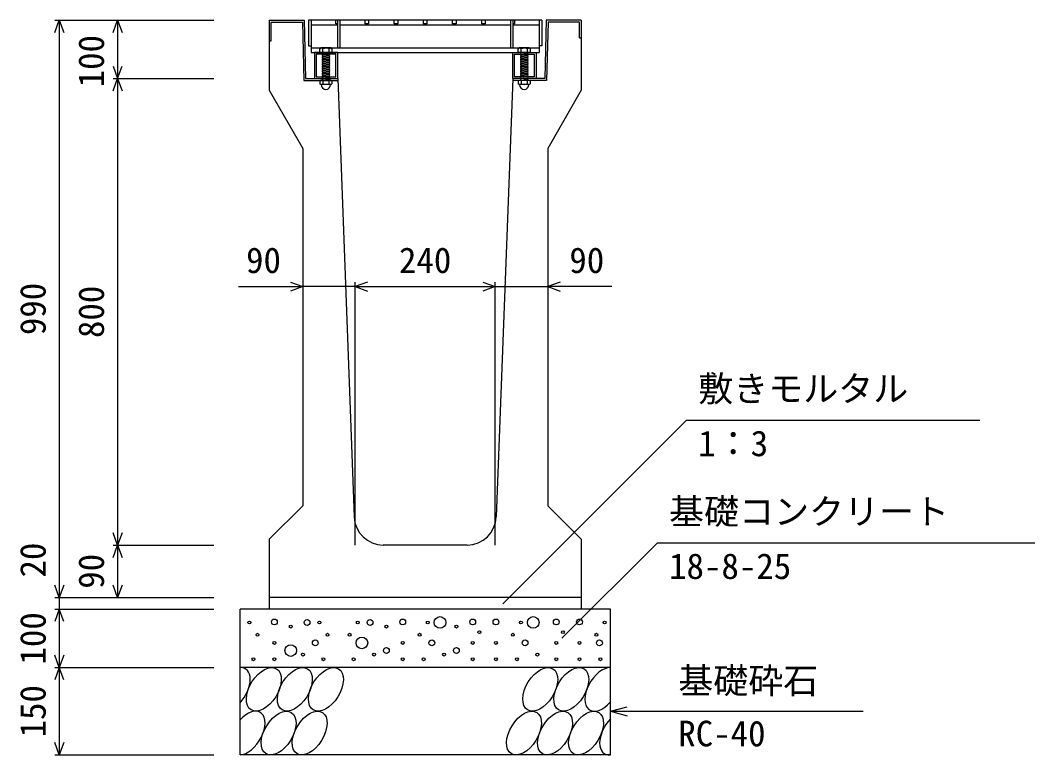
# Model space of a CAD drawing. Units: millimetres, scale not verified. Extents: x -25200 to 25200, y -8910 to 8910.
# Drawn here: x 6712 to 8451, y 567 to 1832 of the extents above; entities that cross this region are included whole.
import ezdxf
from ezdxf.enums import TextEntityAlignment as Align

# ---------------------------------------------------------------- set-up
doc = ezdxf.new("R2010")
doc.units = ezdxf.units.MM
doc.header["$LTSCALE"] = 30
doc.linetypes.add('DOTTED', pattern=[1.75, 0.25, -1.5])
for name, color, linetype, lineweight in [('0-0_DIM', 7, 'Continuous', 25), ('0-2_HATCH', 6, 'Continuous', 25), ('0-5_OUTLINE', 3, 'Continuous', 25)]:
    doc.layers.add(name, color=color, linetype=linetype, lineweight=lineweight)
doc.styles.add('ＭＳ ゴシック', font='')
doc.styles.get('ＭＳ ゴシック').set_extended_font_data('MS Gothic')

msp = doc.modelspace()

# ---------------------------------------------------------------- linework, layer by layer
at = {"layer": '0-0_DIM'}
for p, q in [((6771.1, 1832.11), (7043.6, 1832.11)), ((6778.6, 1832.11), (6778.6, 842.11)), ((6878.6, 1832.11), (6878.6, 1732.11)), ((6871.1, 1732.11), (7043.6, 1732.11)), ((6878.6, 1732.11), (6878.6, 932.11)), ((7086.28, 1375.4), (7196.1, 1375.4)), ((7286.1, 1375.4), (7196.1, 1375.4)), ((7286.1, 932.11), (7286.1, 1382.9)), ((7286.1, 1375.4), (7526.1, 1375.4)), ((7526.1, 932.11), (7526.1, 1382.9)), ((7526.1, 1375.4), (7616.1, 1375.4)), ((7725.92, 1375.4), (7616.1, 1375.4)), ((7854.17, 1146.35), (7539.29, 831.47)), ((7854.17, 1146.35), (8356.82, 1146.35)), ((6871.1, 932.11), (7043.6, 932.11)), ((6878.6, 932.11), (6878.6, 842.11)), ((7804.17, 935.76), (7640.51, 772.11)), ((7804.17, 935.76), (8451.04, 935.76)), ((6771.1, 842.11), (7043.6, 842.11)), ((6771.1, 822.11), (7043.6, 822.11)), ((6771.1, 722.11), (7043.6, 722.11)), ((6778.6, 722.11), (6778.6, 572.11)), ((7723.6, 647.11), (7752.57, 654.87)), ((7723.6, 647.11), (8156.91, 647.11)), ((7723.6, 647.11), (7752.57, 639.34)), ((6771.1, 572.11), (7043.6, 572.11))]:
    msp.add_line(p, q, dxfattribs=at)
for points in [[(6770.9, 1810.96), (6778.6, 1832.11), (6786.29, 1810.96)], [(6870.9, 1810.96), (6878.6, 1832.11), (6886.29, 1810.96)], [(6870.9, 1753.25), (6878.6, 1732.11), (6886.29, 1753.25)], [(6870.9, 1710.96), (6878.6, 1732.11), (6886.29, 1710.96)], [(7174.95, 1383.1), (7196.1, 1375.4), (7174.95, 1367.7)], [(7307.24, 1383.1), (7286.1, 1375.4), (7307.24, 1367.7)], [(7504.95, 1383.1), (7526.1, 1375.4), (7504.95, 1367.7)], [(7637.24, 1383.1), (7616.1, 1375.4), (7637.24, 1367.7)], [(6886.29, 953.25), (6878.6, 932.11), (6870.9, 953.25)], [(6870.9, 910.96), (6878.6, 932.11), (6886.29, 910.96)], [(6786.29, 863.25), (6778.6, 842.11), (6770.9, 863.25)], [(6886.29, 863.25), (6878.6, 842.11), (6870.9, 863.25)], [(6778.6, 842.11), (6778.6, 822.11), (6778.6, 722.11)], [(6786.29, 800.96), (6778.6, 822.11), (6770.9, 800.96)], [(6786.29, 743.25), (6778.6, 722.11), (6770.9, 743.25)], [(6786.29, 700.96), (6778.6, 722.11), (6770.9, 700.96)], [(6786.29, 593.25), (6778.6, 572.11), (6770.9, 593.25)]]:
    msp.add_lwpolyline(points, dxfattribs=at)
at = {"layer": '0-2_HATCH'}
for p, q in [((7141.8, 1797.11), (7141.8, 1828.91)), ((7141.8, 1828.91), (7195.48, 1828.91)), ((7606.1, 1832.11), (7206.1, 1832.11)), ((7210.6, 1832.11), (7210.6, 1777.11)), ((7255.6, 1832.11), (7255.6, 1785.11)), ((7260.1, 1785.11), (7260.1, 1832.11)), ((7552.1, 1832.11), (7552.1, 1785.11)), ((7556.6, 1832.11), (7556.6, 1785.11)), ((7601.6, 1832.11), (7601.6, 1777.11)), ((7616.72, 1828.91), (7614.22, 1728.91)), ((7210.6, 1824.11), (7255.6, 1824.11)), ((7260.1, 1824.11), (7552.1, 1824.11)), ((7556.6, 1824.11), (7601.6, 1824.11)), ((7138.6, 1797.11), (7141.8, 1797.11)), ((7670.4, 1802.11), (7673.6, 1802.11)), ((7210.6, 1785.11), (7601.6, 1785.11)), ((7210.6, 1777.11), (7601.6, 1777.11)), ((7227.6, 1784.61), (7225.6, 1783.11)), ((7225.6, 1777.11), (7225.6, 1783.11)), ((7246.6, 1777.11), (7225.6, 1777.11)), ((7225.92, 1783.38), (7227.6, 1784.61)), ((7244.6, 1784.61), (7227.6, 1784.61)), ((7229.6, 1777.11), (7242.6, 1777.11)), ((7229.6, 1776.11), (7230.6, 1777.11)), ((7230.6, 1775.11), (7229.6, 1776.11)), ((7229.6, 1774.11), (7230.6, 1775.11)), ((7230.6, 1773.11), (7229.6, 1774.11)), ((7230.6, 1777.11), (7230.6, 1783.11)), ((7241.6, 1777.11), (7241.6, 1783.11)), ((7241.6, 1776.11), (7242.6, 1777.11)), ((7242.6, 1775.11), (7241.6, 1776.11)), ((7246.27, 1783.38), (7244.6, 1784.61)), ((7246.6, 1777.11), (7246.6, 1783.11)), ((7567.6, 1784.61), (7565.6, 1783.11)), ((7565.6, 1777.11), (7565.6, 1783.11)), ((7586.6, 1777.11), (7565.6, 1777.11)), ((7565.92, 1783.38), (7567.6, 1784.61)), ((7584.6, 1784.61), (7567.6, 1784.61)), ((7569.6, 1777.11), (7582.6, 1777.11)), ((7569.6, 1776.11), (7570.6, 1777.11)), ((7570.6, 1775.11), (7569.6, 1776.11)), ((7569.6, 1774.11), (7570.6, 1775.11)), ((7570.6, 1773.11), (7569.6, 1774.11)), ((7570.6, 1777.11), (7570.6, 1783.11)), ((7581.6, 1777.11), (7581.6, 1783.11)), ((7581.6, 1776.11), (7582.6, 1777.11)), ((7582.6, 1775.11), (7581.6, 1776.11)), ((7586.27, 1783.38), (7584.6, 1784.61)), ((7586.6, 1777.11), (7586.6, 1783.11)), ((7229.6, 1772.11), (7230.6, 1773.11)), ((7242.6, 1773.11), (7229.6, 1772.11)), ((7230.6, 1771.11), (7229.6, 1772.11)), ((7229.6, 1770.11), (7230.6, 1771.11)), ((7242.6, 1771.11), (7229.6, 1770.11)), ((7230.6, 1769.11), (7229.6, 1770.11)), ((7229.6, 1768.11), (7230.6, 1769.11)), ((7242.6, 1769.11), (7229.6, 1768.11)), ((7230.6, 1767.11), (7229.6, 1768.11)), ((7229.6, 1766.11), (7230.6, 1767.11)), ((7242.6, 1767.11), (7229.6, 1766.11)), ((7230.6, 1765.11), (7229.6, 1766.11)), ((7242.6, 1765.11), (7229.6, 1764.11)), ((7229.6, 1764.11), (7230.6, 1765.11)), ((7242.6, 1763.11), (7229.6, 1762.11)), ((7230.6, 1761.11), (7229.6, 1762.11)), ((7242.6, 1761.11), (7229.6, 1760.11)), ((7229.6, 1760.11), (7230.6, 1761.11)), ((7230.6, 1759.11), (7229.6, 1760.11)), ((7242.6, 1759.11), (7229.6, 1758.11)), ((7229.6, 1758.11), (7230.6, 1759.11)), ((7230.6, 1757.11), (7229.6, 1758.11)), ((7242.6, 1757.11), (7229.6, 1756.11)), ((7229.6, 1756.11), (7230.6, 1757.11)), ((7241.6, 1772.11), (7242.6, 1773.11)), ((7242.6, 1771.11), (7241.6, 1772.11)), ((7241.6, 1770.11), (7242.6, 1771.11)), ((7242.6, 1769.11), (7241.6, 1770.11)), ((7241.6, 1768.11), (7242.6, 1769.11)), ((7242.6, 1767.11), (7241.6, 1768.11)), ((7241.6, 1764.11), (7242.6, 1765.11)), ((7242.6, 1763.11), (7241.6, 1764.11)), ((7241.6, 1762.11), (7242.6, 1763.11)), ((7242.6, 1761.11), (7241.6, 1762.11)), ((7241.6, 1760.11), (7242.6, 1761.11)), ((7241.6, 1760.11), (7242.6, 1759.11)), ((7241.6, 1758.11), (7242.6, 1759.11)), ((7241.6, 1758.11), (7242.6, 1757.11)), ((7241.6, 1756.11), (7242.6, 1757.11)), ((7569.6, 1772.11), (7570.6, 1773.11)), ((7582.6, 1773.11), (7569.6, 1772.11)), ((7570.6, 1771.11), (7569.6, 1772.11)), ((7569.6, 1770.11), (7570.6, 1771.11)), ((7582.6, 1771.11), (7569.6, 1770.11)), ((7570.6, 1769.11), (7569.6, 1770.11)), ((7569.6, 1768.11), (7570.6, 1769.11)), ((7582.6, 1769.11), (7569.6, 1768.11)), ((7570.6, 1767.11), (7569.6, 1768.11)), ((7569.6, 1766.11), (7570.6, 1767.11)), ((7582.6, 1767.11), (7569.6, 1766.11)), ((7570.6, 1765.11), (7569.6, 1766.11)), ((7582.6, 1765.11), (7569.6, 1764.11)), ((7569.6, 1764.11), (7570.6, 1765.11)), ((7582.6, 1763.11), (7569.6, 1762.11)), ((7570.6, 1761.11), (7569.6, 1762.11)), ((7582.6, 1761.11), (7569.6, 1760.11)), ((7569.6, 1760.11), (7570.6, 1761.11)), ((7570.6, 1759.11), (7569.6, 1760.11)), ((7582.6, 1759.11), (7569.6, 1758.11)), ((7569.6, 1758.11), (7570.6, 1759.11)), ((7570.6, 1757.11), (7569.6, 1758.11)), ((7582.6, 1757.11), (7569.6, 1756.11)), ((7569.6, 1756.11), (7570.6, 1757.11)), ((7581.6, 1772.11), (7582.6, 1773.11)), ((7582.6, 1771.11), (7581.6, 1772.11)), ((7581.6, 1770.11), (7582.6, 1771.11)), ((7582.6, 1769.11), (7581.6, 1770.11)), ((7581.6, 1768.11), (7582.6, 1769.11)), ((7582.6, 1767.11), (7581.6, 1768.11)), ((7581.6, 1764.11), (7582.6, 1765.11)), ((7582.6, 1763.11), (7581.6, 1764.11)), ((7581.6, 1762.11), (7582.6, 1763.11)), ((7582.6, 1761.11), (7581.6, 1762.11)), ((7581.6, 1760.11), (7582.6, 1761.11)), ((7581.6, 1760.11), (7582.6, 1759.11)), ((7581.6, 1758.11), (7582.6, 1759.11)), ((7581.6, 1758.11), (7582.6, 1757.11)), ((7581.6, 1756.11), (7582.6, 1757.11)), ((7230.6, 1755.11), (7229.6, 1756.11)), ((7242.6, 1755.11), (7229.6, 1754.11)), ((7229.6, 1754.11), (7230.6, 1755.11)), ((7230.6, 1753.11), (7229.6, 1754.11)), ((7242.6, 1753.11), (7229.6, 1752.11)), ((7229.6, 1752.11), (7230.6, 1753.11)), ((7230.6, 1751.11), (7229.6, 1752.11)), ((7242.6, 1751.11), (7229.6, 1750.11)), ((7229.6, 1750.11), (7230.6, 1751.11)), ((7230.6, 1749.11), (7229.6, 1750.11)), ((7242.6, 1749.11), (7229.6, 1748.11)), ((7229.6, 1748.11), (7230.6, 1749.11)), ((7230.6, 1747.11), (7229.6, 1748.11)), ((7242.6, 1747.11), (7229.6, 1746.11)), ((7229.6, 1746.11), (7230.6, 1747.11)), ((7230.6, 1745.11), (7229.6, 1746.11)), ((7242.6, 1745.11), (7229.6, 1744.11)), ((7229.6, 1744.11), (7230.6, 1745.11)), ((7230.6, 1743.11), (7229.6, 1744.11)), ((7242.6, 1743.11), (7229.6, 1742.11)), ((7229.6, 1742.11), (7230.6, 1743.11)), ((7230.6, 1741.11), (7229.6, 1742.11)), ((7242.6, 1741.11), (7229.6, 1740.11)), ((7229.6, 1740.11), (7230.6, 1741.11)), ((7230.6, 1739.11), (7229.6, 1740.11)), ((7241.6, 1756.11), (7242.6, 1755.11)), ((7241.6, 1754.11), (7242.6, 1755.11)), ((7241.6, 1754.11), (7242.6, 1753.11)), ((7241.6, 1752.11), (7242.6, 1753.11)), ((7241.6, 1752.11), (7242.6, 1751.11)), ((7241.6, 1750.11), (7242.6, 1751.11)), ((7241.6, 1750.11), (7242.6, 1749.11)), ((7241.6, 1748.11), (7242.6, 1749.11)), ((7241.6, 1748.11), (7242.6, 1747.11)), ((7241.6, 1746.11), (7242.6, 1747.11)), ((7241.6, 1746.11), (7242.6, 1745.11)), ((7241.6, 1744.11), (7242.6, 1745.11)), ((7241.6, 1744.11), (7242.6, 1743.11)), ((7241.6, 1742.11), (7242.6, 1743.11)), ((7241.6, 1742.11), (7242.6, 1741.11)), ((7241.6, 1740.11), (7242.6, 1741.11)), ((7241.6, 1740.11), (7242.6, 1739.11)), ((7570.6, 1755.11), (7569.6, 1756.11)), ((7582.6, 1755.11), (7569.6, 1754.11)), ((7569.6, 1754.11), (7570.6, 1755.11)), ((7570.6, 1753.11), (7569.6, 1754.11)), ((7582.6, 1753.11), (7569.6, 1752.11)), ((7569.6, 1752.11), (7570.6, 1753.11)), ((7570.6, 1751.11), (7569.6, 1752.11)), ((7582.6, 1751.11), (7569.6, 1750.11)), ((7569.6, 1750.11), (7570.6, 1751.11)), ((7570.6, 1749.11), (7569.6, 1750.11)), ((7582.6, 1749.11), (7569.6, 1748.11)), ((7569.6, 1748.11), (7570.6, 1749.11)), ((7570.6, 1747.11), (7569.6, 1748.11)), ((7582.6, 1747.11), (7569.6, 1746.11)), ((7569.6, 1746.11), (7570.6, 1747.11)), ((7570.6, 1745.11), (7569.6, 1746.11)), ((7582.6, 1745.11), (7569.6, 1744.11)), ((7569.6, 1744.11), (7570.6, 1745.11)), ((7570.6, 1743.11), (7569.6, 1744.11)), ((7582.6, 1743.11), (7569.6, 1742.11)), ((7569.6, 1742.11), (7570.6, 1743.11)), ((7570.6, 1741.11), (7569.6, 1742.11)), ((7582.6, 1741.11), (7569.6, 1740.11)), ((7569.6, 1740.11), (7570.6, 1741.11)), ((7570.6, 1739.11), (7569.6, 1740.11)), ((7581.6, 1756.11), (7582.6, 1755.11)), ((7581.6, 1754.11), (7582.6, 1755.11)), ((7581.6, 1754.11), (7582.6, 1753.11)), ((7581.6, 1752.11), (7582.6, 1753.11)), ((7581.6, 1752.11), (7582.6, 1751.11)), ((7581.6, 1750.11), (7582.6, 1751.11)), ((7581.6, 1750.11), (7582.6, 1749.11)), ((7581.6, 1748.11), (7582.6, 1749.11)), ((7581.6, 1748.11), (7582.6, 1747.11)), ((7581.6, 1746.11), (7582.6, 1747.11)), ((7581.6, 1746.11), (7582.6, 1745.11)), ((7581.6, 1744.11), (7582.6, 1745.11)), ((7581.6, 1744.11), (7582.6, 1743.11)), ((7581.6, 1742.11), (7582.6, 1743.11)), ((7581.6, 1742.11), (7582.6, 1741.11)), ((7581.6, 1740.11), (7582.6, 1741.11)), ((7581.6, 1740.11), (7582.6, 1739.11)), ((7226.46, 1728.89), (7225.59, 1728.24)), ((7225.59, 1728.24), (7225.59, 1723.06)), ((7227.28, 1722.08), (7225.59, 1723.06)), ((7245.14, 1728.89), (7226.46, 1728.89)), ((7227.28, 1721.76), (7227.28, 1722.08)), ((7244.31, 1722.08), (7227.28, 1722.08)), ((7244.31, 1721.76), (7227.28, 1721.76)), ((7242.6, 1739.11), (7229.6, 1738.11)), ((7229.6, 1738.11), (7230.6, 1739.11)), ((7230.6, 1737.11), (7229.6, 1738.11)), ((7242.6, 1737.11), (7229.6, 1736.11)), ((7229.6, 1736.11), (7230.6, 1737.11)), ((7230.6, 1735.11), (7229.6, 1736.11)), ((7229.6, 1734.11), (7230.6, 1735.11)), ((7230.6, 1733.11), (7229.6, 1734.11)), ((7229.6, 1732.11), (7230.6, 1733.11)), ((7230.6, 1731.11), (7229.6, 1732.11)), ((7229.6, 1730.11), (7230.6, 1731.11)), ((7230.6, 1729.11), (7229.6, 1730.11)), ((7230.38, 1728.89), (7230.6, 1729.11)), ((7230.7, 1728.24), (7230.7, 1723.06)), ((7240.9, 1728.24), (7240.9, 1723.06)), ((7241.6, 1738.11), (7242.6, 1739.11)), ((7241.6, 1738.11), (7242.6, 1737.11)), ((7241.6, 1736.11), (7242.6, 1737.11)), ((7241.6, 1736.11), (7242.6, 1735.11)), ((7241.6, 1734.11), (7242.6, 1735.11)), ((7241.6, 1734.11), (7242.6, 1733.11)), ((7241.6, 1732.11), (7242.6, 1733.11)), ((7241.6, 1732.11), (7242.6, 1731.11)), ((7241.6, 1730.11), (7242.6, 1731.11)), ((7241.6, 1730.11), (7242.6, 1729.11)), ((7242.38, 1728.89), (7242.6, 1729.11)), ((7244.31, 1722.08), (7246, 1723.06)), ((7244.31, 1721.76), (7244.31, 1722.08)), ((7245.14, 1728.89), (7246, 1728.24)), ((7246, 1728.24), (7246, 1723.06)), ((7614.22, 1728.91), (7555.98, 1728.91)), ((7566.46, 1728.89), (7565.59, 1728.24)), ((7565.59, 1728.24), (7565.59, 1723.06)), ((7567.28, 1722.08), (7565.59, 1723.06)), ((7585.14, 1728.89), (7566.46, 1728.89)), ((7567.28, 1721.76), (7567.28, 1722.08)), ((7584.31, 1722.08), (7567.28, 1722.08)), ((7584.31, 1721.76), (7567.28, 1721.76)), ((7582.6, 1739.11), (7569.6, 1738.11)), ((7569.6, 1738.11), (7570.6, 1739.11)), ((7570.6, 1737.11), (7569.6, 1738.11)), ((7582.6, 1737.11), (7569.6, 1736.11)), ((7569.6, 1736.11), (7570.6, 1737.11)), ((7570.6, 1735.11), (7569.6, 1736.11)), ((7569.6, 1734.11), (7570.6, 1735.11)), ((7570.6, 1733.11), (7569.6, 1734.11)), ((7569.6, 1732.11), (7570.6, 1733.11)), ((7570.6, 1731.11), (7569.6, 1732.11)), ((7569.6, 1730.11), (7570.6, 1731.11)), ((7570.6, 1729.11), (7569.6, 1730.11)), ((7570.38, 1728.89), (7570.6, 1729.11)), ((7570.7, 1728.24), (7570.7, 1723.06)), ((7580.9, 1728.24), (7580.9, 1723.06)), ((7581.6, 1738.11), (7582.6, 1739.11)), ((7581.6, 1738.11), (7582.6, 1737.11)), ((7581.6, 1736.11), (7582.6, 1737.11)), ((7581.6, 1736.11), (7582.6, 1735.11)), ((7581.6, 1734.11), (7582.6, 1735.11)), ((7581.6, 1734.11), (7582.6, 1733.11)), ((7581.6, 1732.11), (7582.6, 1733.11)), ((7581.6, 1732.11), (7582.6, 1731.11)), ((7581.6, 1730.11), (7582.6, 1731.11)), ((7581.6, 1730.11), (7582.6, 1729.11)), ((7582.38, 1728.89), (7582.6, 1729.11)), ((7584.31, 1722.08), (7586, 1723.06)), ((7584.31, 1721.76), (7584.31, 1722.08)), ((7585.14, 1728.89), (7586, 1728.24)), ((7586, 1728.24), (7586, 1723.06))]:
    msp.add_line(p, q, dxfattribs=at)
at = {"layer": '0-2_HATCH', "linetype": 'DOTTED'}
for p, q in [((7242.6, 1777.11), (7229.6, 1776.11)), ((7242.6, 1775.11), (7229.6, 1774.11)), ((7582.6, 1777.11), (7569.6, 1776.11)), ((7582.6, 1775.11), (7569.6, 1774.11)), ((7242.6, 1735.11), (7229.6, 1734.11)), ((7242.6, 1733.11), (7229.6, 1732.11)), ((7242.6, 1731.11), (7229.6, 1730.11)), ((7582.6, 1735.11), (7569.6, 1734.11)), ((7582.6, 1733.11), (7569.6, 1732.11)), ((7582.6, 1731.11), (7569.6, 1730.11))]:
    msp.add_line(p, q, dxfattribs=at)
at = {"layer": '0-2_HATCH'}
for points in [[(7195.48, 1828.91), (7197.98, 1728.91), (7256.22, 1728.91)], [(7206.1, 1832.11), (7206.1, 1788.11), (7210.6, 1788.11)], [(7255.6, 1826.11), (7253.1, 1826.11), (7253.1, 1832.11)], [(7309.1, 1832.11), (7309.1, 1826.11), (7303.1, 1826.11), (7303.1, 1832.11)], [(7359.1, 1832.11), (7359.1, 1826.11), (7353.1, 1826.11), (7353.1, 1832.11)], [(7409.1, 1832.11), (7409.1, 1826.11), (7403.1, 1826.11), (7403.1, 1832.11)], [(7459.1, 1832.11), (7459.1, 1826.11), (7453.1, 1826.11), (7453.1, 1832.11)], [(7509.1, 1832.11), (7509.1, 1826.11), (7503.1, 1826.11), (7503.1, 1832.11)], [(7559.1, 1832.11), (7559.1, 1826.11), (7556.6, 1826.11)], [(7606.1, 1832.11), (7606.1, 1788.11), (7601.6, 1788.11)], [(7670.4, 1802.11), (7670.4, 1828.91), (7616.72, 1828.91)], [(7242.6, 1773.11), (7241.6, 1774.11), (7242.6, 1775.11)], [(7582.6, 1773.11), (7581.6, 1774.11), (7582.6, 1775.11)], [(7229.6, 1762.11), (7230.6, 1763.11), (7229.6, 1764.11)], [(7242.6, 1765.11), (7241.6, 1766.11), (7242.6, 1767.11)], [(7569.6, 1762.11), (7570.6, 1763.11), (7569.6, 1764.11)], [(7582.6, 1765.11), (7581.6, 1766.11), (7582.6, 1767.11)]]:
    msp.add_lwpolyline(points, dxfattribs=at)
for points in [[(7216.1, 1777.11), (7216.1, 1732.11), (7256.1, 1732.11), (7256.1, 1777.11)], [(7596.1, 1777.11), (7596.1, 1732.11), (7556.1, 1732.11), (7556.1, 1777.11)], [(7219.3, 1773.91), (7219.3, 1735.31), (7252.9, 1735.31), (7252.9, 1773.91)], [(7592.9, 1773.91), (7592.9, 1735.31), (7559.3, 1735.31), (7559.3, 1773.91)]]:
    msp.add_lwpolyline(points, close=True, dxfattribs=at)
for centre, radius in [((7104.6, 799.29), 2.5), ((7147.49, 800.16), 5), ((7203.57, 799.29), 5), ((7224.6, 799.29), 2.5), ((7290.45, 799.29), 2.5), ((7311.48, 799.29), 5), ((7367.56, 800.16), 5), ((7410.45, 799.29), 2.5), ((7431.48, 799.29), 10), ((7487.56, 800.16), 5), ((7527.4, 800.16), 5), ((7570.3, 799.29), 2.5), ((7591.33, 799.29), 10), ((7630.81, 800.16), 5), ((7670.66, 800.16), 5), ((7713.55, 799.29), 2.5), ((7175.53, 792.28), 2.5), ((7339.52, 792.28), 2.5), ((7459.52, 792.28), 2.5), ((7498.9, 782.59), 2.5), ((7642.15, 782.59), 2.5), ((7118.62, 778.27), 2.5), ((7147.49, 764.27), 2.5), ((7217.59, 764.27), 5), ((7238.62, 778.27), 2.5), ((7276.43, 778.27), 2.5), ((7297.46, 764.27), 10), ((7367.56, 764.27), 2.5), ((7396.43, 778.27), 2.5), ((7417.46, 764.27), 5), ((7487.56, 764.27), 2.5), ((7527.4, 764.27), 2.5), ((7556.28, 778.27), 2.5), ((7577.31, 764.27), 5), ((7630.81, 764.27), 2.5), ((7670.66, 764.27), 2.5), ((7699.53, 778.27), 2.5), ((7704.79, 764.27), 5), ((7175.53, 751.14), 10), ((7339.52, 751.14), 5), ((7459.52, 751.14), 5), ((7111.61, 736.25), 2.5), ((7147.49, 736.25), 2.5), ((7196.56, 744.13), 2.5), ((7231.61, 736.25), 2.5), ((7283.44, 736.25), 2.5), ((7318.49, 744.13), 2.5), ((7367.56, 736.25), 2.5), ((7403.44, 736.25), 2.5), ((7438.49, 744.13), 2.5), ((7487.56, 736.25), 2.5), ((7527.4, 736.25), 2.5), ((7563.29, 736.25), 2.5), ((7598.34, 744.13), 2.5), ((7630.81, 736.25), 2.5), ((7670.66, 736.25), 2.5), ((7706.54, 736.25), 2.5)]:
    msp.add_circle(centre, radius, dxfattribs=at)
for centre, radius, start, end in [((7228.1, 1780.48), 3.62, 46.39563, 133.60437), ((7236.1, 1768.48), 15.62, 69.39075, 110.60925), ((7244.1, 1780.48), 3.62, 46.39563, 133.60437), ((7568.1, 1780.48), 3.62, 46.39563, 133.60437), ((7576.1, 1768.48), 15.62, 69.39075, 110.60925), ((7584.1, 1780.48), 3.62, 46.39563, 133.60437), ((7228.15, 1723.54), 5.35, 61.49832, 118.50684), ((7228.15, 1727.76), 5.35, 241.49843, 298.50089), ((7235.8, 1721.76), 8.19, 180, 359.99995), ((7235.8, 1708.47), 20.42, 75.52621, 104.47362), ((7235.8, 1742.82), 20.42, 255.52638, 284.47374), ((7243.45, 1723.54), 5.35, 61.49231, 118.50169), ((7243.45, 1727.76), 5.35, 241.49989, 298.5), ((7568.15, 1723.54), 5.35, 61.49832, 118.50684), ((7568.15, 1727.76), 5.35, 241.49843, 298.50089), ((7575.8, 1721.76), 8.19, 180, 359.99995), ((7575.8, 1708.47), 20.42, 75.52621, 104.47362), ((7575.8, 1742.82), 20.42, 255.52638, 284.47374), ((7583.45, 1723.54), 5.35, 61.49231, 118.50169), ((7583.45, 1727.76), 5.35, 241.49989, 298.5)]:
    msp.add_arc(centre, radius, start, end, dxfattribs=at)
for centre, start_param, end_param in [((7076.23, 684.59), 4.385593, 6.6745444), ((7709.74, 684.59), 0.3357715, 4.4411806), ((7101.55, 609.6), 3.5111464, 7.548991), ((7735.06, 609.6), 1.2110787, 3.5658734)]:
    msp.add_ellipse(centre, major_axis=(21.81, 35.31), ratio=0.5792, start_param=start_param, end_param=end_param, dxfattribs=at)
for centre in [(7129.44, 684.59), (7182.65, 684.59), (7235.86, 684.59), (7603.32, 684.59), (7656.53, 684.59), (7154.76, 609.6), (7207.97, 609.6), (7575.43, 609.6), (7628.64, 609.6), (7681.85, 609.6)]:
    msp.add_ellipse(centre, major_axis=(21.81, 35.31), ratio=0.5792, dxfattribs=at)
at = {"layer": '0-5_OUTLINE'}
for p, q in [((7138.6, 1832.11), (7138.6, 1712.11)), ((7673.6, 1832.11), (7673.6, 1712.11)), ((7201.1, 1732.11), (7256.1, 1732.11)), ((7256.1, 1732.11), (7284.29, 980.23)), ((7556.1, 1732.11), (7527.9, 980.23)), ((7611.1, 1732.11), (7556.1, 1732.11)), ((7138.6, 1712.11), (7196.1, 1612.11)), ((7673.6, 1712.11), (7616.1, 1612.11)), ((7196.1, 1612.11), (7196.1, 999.61)), ((7616.1, 1612.11), (7616.1, 999.61)), ((7138.6, 942.11), (7196.1, 999.61)), ((7673.6, 942.11), (7616.1, 999.61)), ((7138.6, 942.11), (7138.6, 822.11)), ((7673.6, 942.11), (7673.6, 822.11)), ((7477.94, 932.11), (7334.26, 932.11)), ((7673.6, 842.11), (7138.6, 842.11)), ((7723.6, 822.11), (7088.6, 822.11)), ((7723.6, 572.11), (7723.6, 822.11)), ((7723.6, 722.11), (7088.6, 722.11))]:
    msp.add_line(p, q, dxfattribs=at)
for points in [[(7138.6, 1832.11), (7198.6, 1832.11), (7201.1, 1732.11)], [(7673.6, 1832.11), (7613.6, 1832.11), (7611.1, 1732.11)], [(7723.6, 572.11), (7088.6, 572.11), (7088.6, 822.11)]]:
    msp.add_lwpolyline(points, dxfattribs=at)
for centre, start, end in [((7334.26, 982.11), 182.14758, 270), ((7477.94, 982.11), 270, 357.8524)]:
    msp.add_arc(centre, 50, start, end, dxfattribs=at)

# ---------------------------------------------------------------- texts
at = {"layer": '0-0_DIM', "style": 'ＭＳ ゴシック'}
for s, p in [('100', (6868.6, 1717.11)), ('990', (6768.6, 1292.11)), ('800', (6868.6, 1287.11)), ('20', (6768.6, 876.42)), ('90', (6868.6, 857.11)), ('100', (6768.6, 727.11)), ('150', (6768.6, 602.11))]:
    msp.add_text(s, height=43.99, rotation=90, dxfattribs=at).set_placement(p, align=Align.BOTTOM_LEFT)
for s, p in [('90', (7098.99, 1385.4)), ('240', (7361.1, 1385.4)), ('90', (7653.2, 1385.4)), ('敷きモルタル', (7874.17, 1165.08)), ('1：3', (7874.17, 1071.27)), ('基礎コンクリート', (7824.17, 954.5)), ('18-8-25', (7824.17, 860.68)), ('基礎砕石', (7839.92, 664.28)), ('RC-40', (7839.92, 573.59))]:
    msp.add_text(s, height=43.99, dxfattribs=at).set_placement(p, align=Align.BOTTOM_LEFT)

doc.saveas('drawing.dxf')
